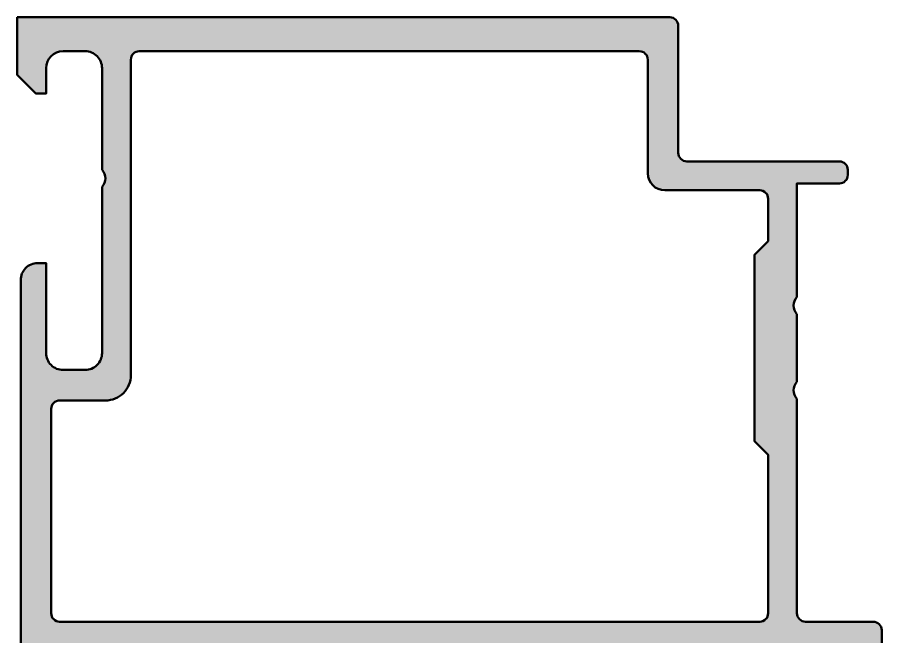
# Model space of a CAD drawing. Extents: x 0 to 69, y 0 to 100.
# Drawn here: x 0 to 51, y 63.5 to 100 of the extents above; entities that cross this region are included whole.
import ezdxf

# ---------------------------------------------------------------- set-up
doc = ezdxf.new("R2010")
doc.units = 0
doc.layers.add('0S-Alu contour', color=7, linetype='Continuous', lineweight=50)
doc.layers.add('0S-Alu hatch', color=252, linetype='Continuous', lineweight=25)

# ---------------------------------------------------------------- blocks, each defined once
blk = doc.blocks.new('356820__4F6FA680_6E10_41BF_A208_A60BF2F699AA_')
at = {"layer": '0S-Alu hatch'}
h = blk.add_hatch(color=256, dxfattribs=at)
edge = h.paths.add_edge_path()
edge.add_line((7.02453613144e-05, 99.9900000000005), (7.02453613144e-05, 96.59000000000052))
edge.add_line((7.02453613144e-05, 96.59000000000052), (1.100070245361337, 95.49000000000049))
edge.add_line((1.100070245361337, 95.49000000000049), (1.700070245361359, 95.49000000000049))
edge.add_line((1.700070245361359, 95.49000000000049), (1.70007024536136, 96.99000000000049))
edge.add_ellipse((2.700070245361332, 96.99000000000053), major_axis=(-0.9999999999999726, 0), ratio=1, start_angle=270.00000000000176, end_angle=360, ccw=False)
edge.add_line((2.700070245361302, 97.99000000000049), (4.000070245361314, 97.99000000000049))
edge.add_ellipse((4.000070245361325, 96.9900000000005), major_axis=(-0.9999999999999857, 0), ratio=1, start_angle=180, end_angle=270.0000000000006, ccw=False)
edge.add_line((5.000070245361314, 96.99000000000049), (5.000070245361371, 90.99000000000044))
edge.add_ellipse((4.475070245361275, 90.49000000000049), major_axis=(-0.72500000000003, 0), ratio=1, start_angle=136.3971810272986, end_angle=223.6028189726952, ccw=False)
edge.add_line((5.000070245361314, 89.9900000000005), (5.000070245361314, 80.19000000000052))
edge.add_ellipse((4.000070245361327, 80.19000000000052), major_axis=(-0.9999999999999866, 0), ratio=1, start_angle=89.99999999999937, end_angle=180, ccw=False)
edge.add_line((4.000070245361317, 79.19000000000052), (2.70007024536136, 79.19000000000052))
edge.add_ellipse((2.70007024536135, 80.19000000000052), major_axis=(-0.9999999999999857, 0), ratio=1, start_angle=0, end_angle=90.00000000000063, ccw=False)
edge.add_line((1.70007024536136, 80.19000000000052), (1.70007024536136, 85.49000000000049))
edge.add_line((1.70007024536136, 85.49000000000049), (1.200070245361359, 85.49000000000049))
edge.add_arc((1.200070245361358, 84.49000000000049), 1, 89.99999999999999, 180)
edge.add_line((0.200070245361359, 84.49000000000049), (0.2000702453613599, 62.49000000000044))
edge.add_ellipse((0.1212337988182836, 62.22247940800738), major_axis=(-0.2788950563273824, 0), ratio=1, start_angle=178.8354106258928, end_angle=253.58012358049768, ccw=False)
edge.add_line((0.4000712453612749, 62.21681100000896), (0.400071245361275, 61.76321700000878))
edge.add_ellipse((0.121203149718113, 61.75755634053162), major_axis=(-0.2789255417371454, 0), ratio=1, start_angle=106.42459455536931, end_angle=181.1628700729073, ccw=False)
edge.add_line((0.2000702453613455, 61.49001300000871), (0.2000702453613456, 59.61000200000032))
edge.add_arc((0.5000702453613074, 59.61000200000026), 0.2999999999999616, 180, 269.9999999999985)
edge.add_line((0.5000702453612998, 59.3100020000003), (1.480044564404179, 59.31000200000031))
edge.add_arc((1.480044564404237, 59.6100020000002), 0.2999999999998835, 269.9999999999889, 360)
edge.add_line((1.780044564404121, 59.61000200000021), (1.780044564404121, 62.3700000000004))
edge.add_ellipse((1.900044564403969, 62.37000000000041), major_axis=(-0.119999999999848, 0), ratio=1, start_angle=269.9999999999794, end_angle=360, ccw=False)
edge.add_line((1.900044564404012, 62.49000000000027), (6.200070245361356, 62.49000000000049))
edge.add_ellipse((6.200070245361362, 61.99000000000049), major_axis=(-0.5, 0), ratio=1, start_angle=180, end_angle=270.00000000000074, ccw=False)
edge.add_line((6.700070245361359, 61.99000000000049), (6.700070245361359, 61.29000000000051))
edge.add_line((6.700070245361359, 61.29000000000051), (5.318574787739009, 58.89717967697297))
edge.add_arc((5.438190030009671, 58.82811978464879), 0.1381197846483116, 149.99999999999, 275.6225775507747)
edge.add_arc((4.961847004187787, 63.66660886184816), 4.999999999999853, 275.6225775507907, 342.2515836439272)
edge.add_ellipse((10.20007024536158, 61.99000000000037), major_axis=(-0.5000000000001337, 0), ratio=1, start_angle=270.00000000002524, end_angle=342.2515836439577, ccw=False)
edge.add_line((10.20007024536136, 62.4900000000005), (41.00007024536131, 62.4900000000005))
edge.add_ellipse((41.00007024536131, 61.99000000000054), major_axis=(-0.4999999999999574, 0), ratio=1, start_angle=197.748416356071, end_angle=270, ccw=False)
edge.add_arc((46.23829348653514, 63.66660886184838), 5.000000000000087, 197.7484163560702, 264.3774224492066)
edge.add_arc((45.76195046071302, 58.82811978464879), 0.1381197846482856, 264.3774224492164, 390.0000000000092)
edge.add_line((45.88156570298366, 58.89717967697294), (44.50007024536131, 61.29000000000051))
edge.add_line((44.50007024536131, 61.29000000000051), (44.50007024536131, 61.99000000000049))
edge.add_ellipse((45.0000702453613, 61.9900000000005), major_axis=(-0.4999999999999929, 0), ratio=1, start_angle=269.9999999999992, end_angle=360, ccw=False)
edge.add_line((45.00007024536131, 62.49000000000049), (49.30009592631849, 62.49000000000049))
edge.add_ellipse((49.3000959263184, 62.37000000000055), major_axis=(-0.1199999999999477, 0), ratio=1, start_angle=180, end_angle=269.9999999999559, ccw=False)
edge.add_line((49.42009592631834, 62.3700000000004), (49.42009592631834, 59.6100020000002))
edge.add_arc((49.72009592631824, 59.61000200000019), 0.2999999999998906, 180, 270.0000000000108)
edge.add_line((49.72009592631829, 59.3100020000003), (50.70007024536117, 59.31000200000031))
edge.add_arc((50.70007024536117, 59.61000200000025), 0.2999999999999403, 270.0000000000013, 360)
edge.add_line((51.00007024536111, 59.61000200000031), (51.00007024536111, 61.49001300000871))
edge.add_ellipse((51.07893734100437, 61.75755634053163), major_axis=(-0.2789255417371548, 0), ratio=1, start_angle=-1.1628700729025923, end_angle=73.57540544462711, ccw=False)
edge.add_line((50.80006924536119, 61.76321700000876), (50.80006924536118, 62.21681100000895))
edge.add_ellipse((51.07890669190419, 62.22247940800737), major_axis=(-0.278895056327396, 0), ratio=1, start_angle=-73.58012358049803, end_angle=1.1645893741059012, ccw=False)
edge.add_line((51.00007024536111, 62.49000000000044), (51.00007024536131, 63.84000000000057))
edge.add_arc((50.50007024536132, 63.84000000000057), 0.5, 0, 90)
edge.add_line((50.50007024536132, 64.34000000000057), (46.50007024536131, 64.34000000000057))
edge.add_ellipse((46.5000702453613, 64.84000000000054), major_axis=(-0.4999999999999858, 0), ratio=1, start_angle=0, end_angle=90.0000000000008, ccw=False)
edge.add_line((46.00007024536131, 64.84000000000057), (46.00007024536131, 77.49000000000049))
edge.add_ellipse((46.52509719935399, 77.99000000000049), major_axis=(-0.7250195186467954, 0), ratio=1, start_angle=-43.60134995159018, end_angle=43.60134995159018, ccw=False)
edge.add_line((46.00007024536131, 78.49000000000049), (46.00007024536131, 82.48997253418028))
edge.add_ellipse((46.52509719935399, 82.98997253418027), major_axis=(-0.7250195186467954, 0), ratio=1, start_angle=-43.60134995159018, end_angle=43.60134995159018, ccw=False)
edge.add_line((46.00007024536131, 83.48997253418028), (46.00007024536131, 90.19000000000052))
edge.add_line((46.00007024536131, 90.19000000000052), (48.50007024536131, 90.19000000000052))
edge.add_arc((48.50007024536129, 90.69000000000057), 0.5000000000000285, 270.0000000000025, 360)
edge.add_line((49.00007024536131, 90.69000000000057), (49.00007024536131, 90.99000000000049))
edge.add_arc((48.50007024536131, 90.99000000000049), 0.5, 0, 90)
edge.add_line((48.50007024536131, 91.49000000000048), (39.50007024536132, 91.49000000000048))
edge.add_ellipse((39.50007024536131, 91.99000000000046), major_axis=(-0.4999999999999858, 0), ratio=1, start_angle=0, end_angle=90.0000000000008, ccw=False)
edge.add_line((39.00007024536132, 91.99000000000049), (39.00007024536132, 99.49000000000049))
edge.add_arc((38.50007024536131, 99.49000000000049), 0.5, 0, 90)
edge.add_line((38.50007024536131, 99.9900000000005), (7.02453613144e-05, 99.9900000000005))
edge = h.paths.add_edge_path()
edge.add_ellipse((7.20007024536126, 97.49000000000048), major_axis=(-0.5000000000000142, 0), ratio=1, start_angle=270.0000000000015, end_angle=360, ccw=False)
edge.add_line((7.200070245361247, 97.99000000000049), (36.70007024536136, 97.99000000000049))
edge.add_ellipse((36.70007024536136, 97.4900000000005), major_axis=(-0.5, 0), ratio=1, start_angle=180, end_angle=270, ccw=False)
edge.add_line((37.20007024536136, 97.4900000000005), (37.20007024536125, 90.79000000000055))
edge.add_arc((38.20007024536124, 90.79000000000055), 1, 180, 269.9999999999996)
edge.add_line((38.20007024536124, 89.79000000000056), (43.80007460492422, 89.7900000000005))
edge.add_ellipse((43.80007460492421, 89.2900000000005), major_axis=(-0.4999999999999858, 0), ratio=1, start_angle=180, end_angle=269.9999999999992, ccw=False)
edge.add_line((44.30007460492421, 89.2900000000005), (44.30007460492411, 86.78999637658177))
edge.add_line((44.30007460492411, 86.78999637658177), (43.50007024536133, 85.98999201701923))
edge.add_line((43.50007024536133, 85.98999201701923), (43.50007024536133, 74.98998601865662))
edge.add_line((43.50007024536133, 74.98998601865662), (44.3000746049241, 74.18998165909406))
edge.add_line((44.3000746049241, 74.18998165909406), (44.30007460492411, 64.84000000000057))
edge.add_ellipse((43.8000746049241, 64.84000000000057), major_axis=(-0.5, 0), ratio=1, start_angle=90, end_angle=180, ccw=False)
edge.add_line((43.8000746049241, 64.34000000000057), (2.500070245361307, 64.34000000000057))
edge.add_ellipse((2.500070245361311, 64.84000000000057), major_axis=(-0.5, 0), ratio=1, start_angle=0, end_angle=89.99999999999977, ccw=False)
edge.add_line((2.000070245361314, 64.84000000000057), (2.000070245361315, 76.89000000000047))
edge.add_ellipse((2.500070245361315, 76.89000000000047), major_axis=(-0.5, 0), ratio=1, start_angle=269.99999999999983, end_angle=360, ccw=False)
edge.add_line((2.500070245361317, 77.39000000000046), (5.20007024536147, 77.39000000000038))
edge.add_arc((5.200070245361488, 78.89000000000037), 1.499999999999985, 269.9999999999993, 360)
edge.add_line((6.700070245361473, 78.89000000000041), (6.700070245361246, 97.49000000000046))
at = {"layer": '0S-Alu contour', "color": 7}
for points in [[(7.02453613144e-05, 99.9900000000005), (7.02453613144e-05, 96.59000000000052), (1.100070245361337, 95.49000000000049), (1.700070245361359, 95.49000000000049), (1.70007024536136, 96.99000000000049)], [(38.50007024536131, 99.9900000000005), (7.02453613144e-05, 99.9900000000005)], [(39.00007024536132, 91.99000000000049), (39.00007024536132, 99.49000000000049)], [(2.700070245361302, 97.99000000000049), (4.000070245361314, 97.99000000000049)], [(7.200070245361247, 97.99000000000049), (36.70007024536136, 97.99000000000049)], [(6.700070245361473, 78.89000000000041), (6.700070245361246, 97.49000000000046)], [(37.20007024536136, 97.4900000000005), (37.20007024536125, 90.79000000000055)], [(5.000070245361314, 96.99000000000049), (5.000070245361371, 90.99000000000044)], [(48.50007024536131, 91.49000000000048), (39.50007024536132, 91.49000000000048)], [(49.00007024536131, 90.69000000000057), (49.00007024536131, 90.99000000000049)], [(5.000070245361314, 89.9900000000005), (5.000070245361314, 80.19000000000052)], [(38.20007024536124, 89.79000000000056), (43.80007460492422, 89.7900000000005)], [(46.00007024536131, 83.48997253418028), (46.00007024536131, 90.19000000000052), (48.50007024536131, 90.19000000000052)], [(44.30007460492421, 89.2900000000005), (44.30007460492411, 86.78999637658177), (43.50007024536133, 85.98999201701923), (43.50007024536133, 74.98998601865662), (44.3000746049241, 74.18998165909406), (44.30007460492411, 64.84000000000057)], [(1.70007024536136, 80.19000000000052), (1.70007024536136, 85.49000000000049), (1.200070245361359, 85.49000000000049)], [(0.200070245361359, 84.49000000000049), (0.2000702453613599, 62.49000000000044)], [(46.00007024536131, 78.49000000000049), (46.00007024536131, 82.48997253418028)], [(4.000070245361317, 79.19000000000052), (2.70007024536136, 79.19000000000052)], [(2.500070245361317, 77.39000000000046), (5.20007024536147, 77.39000000000038)], [(46.00007024536131, 64.84000000000057), (46.00007024536131, 77.49000000000049)], [(2.000070245361314, 64.84000000000057), (2.000070245361315, 76.89000000000047)], [(43.8000746049241, 64.34000000000057), (2.500070245361309, 64.34000000000057)], [(50.50007024536132, 64.34000000000057), (46.50007024536131, 64.34000000000057)], [(51.00007024536111, 62.49000000000044), (51.00007024536131, 63.84000000000057)], [(1.780044564404121, 59.61000200000021), (1.780044564404121, 62.3700000000004)], [(1.900044564404012, 62.49000000000027), (6.200070245361356, 62.49000000000049)], [(10.20007024536136, 62.4900000000005), (41.00007024536131, 62.4900000000005)], [(45.00007024536131, 62.49000000000049), (49.30009592631849, 62.49000000000049)], [(49.42009592631834, 62.3700000000004), (49.42009592631834, 59.6100020000002)], [(0.4000712453612749, 62.21681100000896), (0.400071245361275, 61.76321700000878)], [(6.700070245361359, 61.99000000000049), (6.700070245361359, 61.29000000000051), (5.318574787739009, 58.89717967697297)], [(45.88156570298366, 58.89717967697294), (44.50007024536131, 61.29000000000051), (44.50007024536131, 61.99000000000049)], [(50.80006924536119, 61.76321700000876), (50.80006924536118, 62.21681100000895)], [(0.2000702453613455, 61.49001300000871), (0.2000702453613456, 59.61000200000032)], [(51.00007024536111, 59.61000200000031), (51.00007024536111, 61.49001300000871)], [(0.5000702453612998, 59.3100020000003), (1.480044564404179, 59.31000200000031)], [(49.72009592631829, 59.3100020000003), (50.70007024536117, 59.31000200000031)]]:
    blk.add_lwpolyline(points, dxfattribs=at)
for centre, radius, start, end in [((38.50007024536131, 99.49000000000049), 0.5, 0, 90), ((48.50007024536131, 90.99000000000049), 0.5, 0, 90), ((38.20007024536124, 90.79000000000055), 1, 180, 269.9999999999996), ((48.50007024536129, 90.69000000000057), 0.5000000000000285, 270.0000000000025, 0), ((1.200070245361358, 84.49000000000049), 1, 89.99999999999999, 180), ((5.200070245361488, 78.89000000000037), 1.499999999999985, 269.9999999999993, 0), ((50.50007024536132, 63.84000000000057), 0.5, 0, 90), ((4.961847004187787, 63.66660886184816), 4.999999999999853, 275.6225775507907, 342.2515836439272), ((46.23829348653514, 63.66660886184838), 5.000000000000087, 197.7484163560702, 264.3774224492066), ((0.5000702453613074, 59.61000200000026), 0.2999999999999616, 180, 269.9999999999985), ((1.480044564404237, 59.6100020000002), 0.2999999999998835, 269.9999999999889, 0), ((49.72009592631824, 59.61000200000019), 0.2999999999998906, 180, 270.0000000000108), ((50.70007024536117, 59.61000200000025), 0.2999999999999403, 270.0000000000013, 0), ((5.438190030009671, 58.82811978464879), 0.1381197846483116, 149.99999999999, 275.6225775507747), ((45.76195046071302, 58.82811978464879), 0.1381197846482856, 264.3774224492164, 30.00000000000925)]:
    blk.add_arc(centre, radius, start, end, dxfattribs=at)
at = {"layer": '0S-Alu contour', "color": 7, "extrusion": (0, 0, -1)}
for centre, radius, start, end in [((-2.700070245361332, 96.99000000000053), 0.9999999999999726, 0, 89.99999999999824), ((-4.000070245361325, 96.9900000000005), 0.9999999999999857, 89.99999999999939, 180), ((-7.20007024536126, 97.49000000000048), 0.5000000000000142, 0, 89.9999999999985), ((-36.70007024536136, 97.4900000000005), 0.5, 90, 180), ((-39.50007024536131, 91.99000000000046), 0.4999999999999858, 269.9999999999992, 0), ((-4.475070245361275, 90.49000000000049), 0.72500000000003, 136.3971810273048, 223.6028189727015), ((-43.80007460492421, 89.2900000000005), 0.4999999999999858, 90.00000000000081, 180), ((-46.52509719935399, 82.98997253418027), 0.7250195186467954, 316.3986500484098, 43.60134995159028), ((-2.70007024536135, 80.19000000000052), 0.9999999999999857, 269.9999999999994, 0), ((-4.000070245361327, 80.19000000000052), 0.9999999999999866, 180, 270.0000000000006), ((-46.52509719935399, 77.99000000000049), 0.7250195186467954, 316.3986500484098, 43.60134995159028), ((-2.500070245361315, 76.89000000000047), 0.5, 0, 90.00000000000017), ((-2.500070245361311, 64.84000000000057), 0.5, 270.0000000000002, 0), ((-43.8000746049241, 64.84000000000057), 0.5, 180, 270), ((-46.5000702453613, 64.84000000000054), 0.4999999999999858, 269.9999999999992, 0), ((-0.1212337988182836, 62.22247940800738), 0.2788950563273824, 106.4198764195023, 181.1645893741073), ((-1.900044564403969, 62.37000000000041), 0.119999999999848, 0, 90.00000000002056), ((-6.200070245361362, 61.99000000000049), 0.5, 89.99999999999928, 180), ((-10.20007024536158, 61.99000000000037), 0.5000000000001337, 17.74841635604228, 89.99999999997475), ((-41.00007024536131, 61.99000000000054), 0.4999999999999574, 90, 162.251583643929), ((-45.0000702453613, 61.9900000000005), 0.4999999999999929, 0, 90.00000000000081), ((-49.3000959263184, 62.37000000000055), 0.1199999999999477, 90.0000000000441, 180), ((-51.07890669190419, 62.22247940800737), 0.278895056327396, 358.8354106258941, 73.58012358049798), ((-0.121203149718113, 61.75755634053162), 0.2789255417371454, 178.8371299270927, 253.5754054446307), ((-51.07893734100437, 61.75755634053163), 0.2789255417371548, 286.4245945553729, 1.162870072902523)]:
    blk.add_arc(centre, radius, start, end, dxfattribs=at)
blk = doc.blocks.new('430720__7A918FCB_ADAC_4E1D_9A1D_6CB7BA17685D_')
at = {"layer": '0S-Alu contour', "color": 7}
blk.add_blockref('356820__4F6FA680_6E10_41BF_A208_A60BF2F699AA_', (0, 0), dxfattribs=at)

msp = doc.modelspace()

# ---------------------------------------------------------------- block references
at = {"layer": '0S-Alu contour', "color": 7}
msp.add_blockref('430720__7A918FCB_ADAC_4E1D_9A1D_6CB7BA17685D_', (0, 0), dxfattribs=at)

doc.saveas('drawing.dxf')
